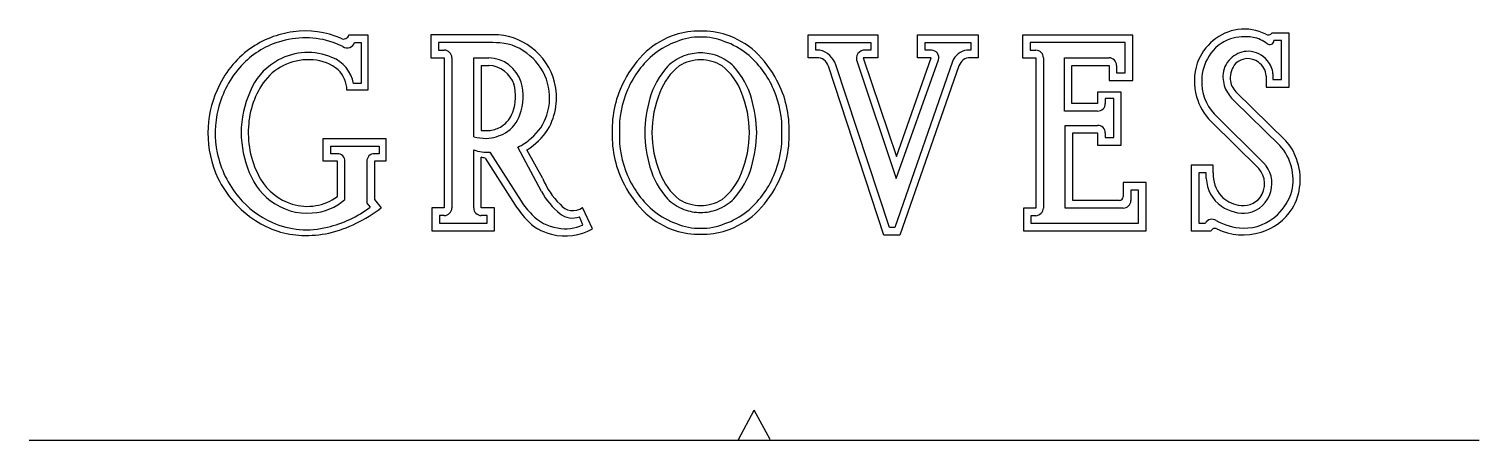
# Model space of a CAD drawing. Header units: metres. Extents: x -12 to 12, y 0 to 6.8.
import ezdxf

# ---------------------------------------------------------------- set-up
doc = ezdxf.new("R2010")
doc.units = ezdxf.units.M

msp = doc.modelspace()

# ---------------------------------------------------------------- linework, layer by layer
at = {"layer": 'MCD_Layer_0'}
for p, q in [((8.884915, 6.758198), (8.599915, 6.758198)), ((8.884915, 5.858198), (8.884915, 6.758198)), ((-6.729, 6.728198), (-6.522, 6.728198)), ((-6.633, 6.602198), (-6.522, 6.602198)), ((-6.522, 6.728198), (-6.414, 6.728198)), ((-6.522, 6.602198), (-6.522, 5.921198)), ((-6.414, 6.728198), (-6.414, 5.810198)), ((-4.3245, 6.728198), (-5.3655, 6.728198)), ((-5.3655, 6.728198), (-5.3655, 6.347198)), ((-4.4505, 6.599198), (-5.2395, 6.599198)), ((-5.2395, 6.599198), (-5.2395, 6.473198)), ((0.9015, 6.347198), (0.9015, 6.728198)), ((0.9015, 6.728198), (2.0535, 6.728198)), ((1.0275, 6.473198), (1.0275, 6.602198)), ((1.0275, 6.602198), (1.9425, 6.602198)), ((1.9425, 6.602198), (1.9425, 6.473198)), ((2.0535, 6.728198), (2.0535, 6.347198)), ((2.7135, 6.347198), (2.7135, 6.728198)), ((2.7135, 6.728198), (3.7245, 6.728198)), ((2.8395, 6.473198), (2.8395, 6.602198)), ((2.8395, 6.602198), (3.5985, 6.602198)), ((3.5985, 6.602198), (3.5985, 6.473198)), ((3.7245, 6.728198), (3.7245, 6.347198)), ((6.291, 6.725198), (4.458, 6.725198)), ((4.458, 6.725198), (4.458, 6.347198)), ((6.162, 6.599198), (4.584, 6.599198)), ((4.584, 6.599198), (4.584, 6.473198)), ((6.162, 6.095198), (6.162, 6.599198)), ((6.291, 5.969198), (6.291, 6.725198)), ((8.758915, 6.632198), (8.632915, 6.632198)), ((8.758915, 6.599198), (8.758915, 6.632198)), ((8.758915, 5.984198), (8.758915, 6.599198)), ((-5.3655, 6.347198), (-5.1435, 6.347198)), ((-5.2395, 6.473198), (-5.1435, 6.473198)), ((-5.1435, 6.347198), (-5.1435, 3.854198)), ((-5.0175, 6.347198), (-5.0175, 3.854198)), ((-4.6545, 5.036198), (-4.6545, 6.347198)), ((-4.6545, 6.347198), (-4.4025, 6.347198)), ((1.0425, 6.347198), (0.9015, 6.347198)), ((1.0905, 6.473198), (1.0275, 6.473198)), ((1.7145, 6.281198), (2.3625, 4.340198)), ((2.0535, 6.347198), (1.8135, 6.347198)), ((1.8135, 6.347198), (2.3685, 4.706198)), ((1.9425, 6.473198), (1.8495, 6.473198)), ((3.2985, 6.284198), (2.3385, 3.530198)), ((2.3625, 4.340198), (3.0615, 6.311198)), ((2.3685, 4.706198), (2.9445, 6.347198)), ((2.9445, 6.347198), (2.7135, 6.347198)), ((2.9475, 6.473198), (2.8395, 6.473198)), ((3.5985, 6.473198), (3.5355, 6.473198)), ((3.7245, 6.347198), (3.5925, 6.347198)), ((4.458, 6.347198), (4.68, 6.347198)), ((4.584, 6.473198), (4.68, 6.473198)), ((4.68, 6.347198), (4.68, 3.851198)), ((4.806, 6.347198), (4.806, 3.851198)), ((5.154, 5.462198), (5.154, 6.347198)), ((5.154, 6.347198), (5.895, 6.347198)), ((-4.5285, 6.221198), (-4.4025, 6.221198)), ((-4.5285, 6.221198), (-4.5285, 5.141198)), ((2.1585, 3.404198), (1.2345, 6.209198)), ((2.2515, 3.530198), (1.3575, 6.230198)), ((3.4035, 6.212198), (2.4195, 3.404198)), ((5.28, 5.588198), (5.28, 6.221198)), ((5.28, 6.221198), (5.895, 6.221198)), ((5.895, 6.221198), (5.895, 5.969198)), ((6.021, 6.221198), (6.021, 6.095198)), ((6.021, 6.095198), (6.162, 6.095198)), ((8.506915, 6.047198), (8.506915, 5.858198)), ((8.617915, 6.080198), (8.617915, 5.984198)), ((-6.414, 5.810198), (-6.759, 5.810198)), ((-6.522, 5.921198), (-6.651, 5.921198)), ((5.895, 5.969198), (6.291, 5.969198)), ((8.830915, 4.967198), (8.002915, 5.783198)), ((8.506915, 5.858198), (8.884915, 5.858198)), ((8.617915, 5.984198), (8.758915, 5.984198)), ((5.706, 5.588198), (5.28, 5.588198)), ((6.099, 5.777198), (5.706, 5.777198)), ((5.706, 5.777198), (5.706, 5.588198)), ((5.973, 5.669198), (5.832, 5.669198)), ((5.832, 5.669198), (5.832, 5.588198)), ((5.973, 5.021198), (5.973, 5.669198)), ((6.099, 4.895198), (6.099, 5.777198)), ((8.731915, 4.892198), (7.972915, 5.633198)), ((5.706, 5.462198), (5.154, 5.462198)), ((7.639915, 5.417198), (8.461915, 4.604198)), ((-4.5285, 5.141198), (-4.3815, 5.141198)), ((5.169, 3.851198), (5.169, 5.225198)), ((5.169, 5.225198), (5.706, 5.225198)), ((5.295, 3.977198), (5.295, 5.099198)), ((5.295, 5.099198), (5.706, 5.099198)), ((5.706, 5.099198), (5.706, 4.895198)), ((5.832, 5.099198), (5.832, 5.021198)), ((7.588915, 5.291198), (8.383915, 4.508198)), ((-7.155, 4.628198), (-7.155, 5.006198)), ((-7.155, 5.006198), (-6.114, 5.006198)), ((-7.029, 4.754198), (-7.029, 4.880198)), ((-7.029, 4.880198), (-6.222, 4.880198)), ((-6.222, 4.880198), (-6.222, 4.754198)), ((-6.114, 5.006198), (-6.114, 4.628198)), ((-4.6545, 3.854198), (-4.6545, 4.817198)), ((-3.5265, 4.127198), (-3.9225, 4.862198)), ((-3.5085, 4.340198), (-3.7695, 4.817198)), ((5.706, 4.895198), (6.099, 4.895198)), ((5.832, 5.021198), (5.973, 5.021198)), ((-6.918, 4.628198), (-7.155, 4.628198)), ((-6.918, 4.754198), (-7.029, 4.754198)), ((-6.918, 4.043198), (-6.918, 4.628198)), ((-6.792, 3.995198), (-6.792, 4.628198)), ((-6.429, 4.628198), (-6.429, 3.932198)), ((-6.222, 4.754198), (-6.303, 4.754198)), ((-6.114, 4.628198), (-6.303, 4.628198)), ((-6.303, 4.628198), (-6.303, 3.995198)), ((-4.5285, 3.854198), (-4.5285, 4.694198)), ((-4.4625, 4.679198), (-3.9675, 3.899198)), ((-4.3845, 4.781198), (-3.8685, 3.965198)), ((7.621915, 4.565198), (7.258915, 4.565198)), ((7.258915, 4.565198), (7.258915, 3.473198)), ((7.510915, 4.436198), (7.384915, 4.436198)), ((7.384915, 4.436198), (7.384915, 3.602198)), ((7.510915, 4.343198), (7.510915, 4.436198)), ((7.621915, 4.436198), (7.621915, 4.565198)), ((6.51, 4.277198), (6.132, 4.277198)), ((6.132, 4.277198), (6.132, 4.040198)), ((6.384, 4.151198), (6.258, 4.151198)), ((6.258, 4.151198), (6.258, 3.977198)), ((6.384, 3.599198), (6.384, 4.151198)), ((6.51, 3.473198), (6.51, 4.277198)), ((-6.429, 3.932198), (-6.372, 3.866198)), ((-6.303, 3.995198), (-6.192, 3.854198)), ((-5.1435, 3.854198), (-5.3505, 3.854198)), ((-5.3505, 3.854198), (-5.3505, 3.473198)), ((-4.3065, 3.854198), (-4.5285, 3.854198)), ((-4.3065, 3.473198), (-4.3065, 3.854198)), ((-2.6805, 3.509198), (-2.8455, 3.860198)), ((6.069, 3.977198), (5.295, 3.977198)), ((-5.1435, 3.728198), (-5.2245, 3.728198)), ((-5.2245, 3.728198), (-5.2245, 3.602198)), ((-4.4325, 3.728198), (-4.5285, 3.728198)), ((-4.4325, 3.602198), (-4.4325, 3.728198)), ((-2.8395, 3.572198), (-2.8995, 3.707198)), ((4.68, 3.851198), (4.473, 3.851198)), ((4.473, 3.851198), (4.473, 3.473198)), ((4.68, 3.725198), (4.599, 3.725198)), ((4.599, 3.725198), (4.599, 3.599198)), ((6.132, 3.851198), (5.169, 3.851198)), ((-5.3505, 3.473198), (-4.3065, 3.473198)), ((-5.2245, 3.602198), (-4.4325, 3.602198)), ((2.4195, 3.404198), (2.1585, 3.404198)), ((2.3385, 3.530198), (2.2515, 3.530198)), ((4.473, 3.473198), (6.51, 3.473198)), ((4.599, 3.599198), (6.384, 3.599198)), ((7.258915, 3.473198), (7.591915, 3.473198)), ((7.384915, 3.602198), (7.495915, 3.602198)), ((-0.259315, 0.00671), (0.004494, 0.493088)), ((0.268304, 0.00671), (0.004494, 0.493088))]:
    msp.add_line(p, q, dxfattribs=at)
for centre, radius, start, end in [((-7.428577, 5.156083), 1.638556, 97.872219, 125.067742), ((-7.454955, 5.256988), 1.535039, 67.114808, 97.412748), ((-0.910792, 5.465188), 1.324154, 88.898039, 107.565954), ((-0.860585, 5.460181), 1.329147, 72.469418, 91.066589), ((8.16062, 5.995553), 0.832044, 98.619828, 130.07891), ((8.140173, 6.041493), 0.783671, 62.592037, 97.645186), ((8.539215, 6.800498), 0.073985, 238.823675, 325.128473), ((-7.470922, 5.257978), 1.415551, 107.475112, 137.286215), ((-7.450488, 5.243561), 1.435519, 71.163354, 108.080287), ((-7.462963, 5.260047), 1.424047, 63.385031, 70.474133), ((-6.813326, 6.744567), 0.0859, 238.663031, 349.01457), ((-6.755346, 6.641009), 0.128354, 237.134523, 342.399811), ((-4.389, 4.51717), 2.082936, 85.332364, 91.69194), ((-4.309196, 5.752505), 0.975813, 51.407051, 90.898623), ((-4.269005, 5.788785), 0.805935, 47.207823, 86.478384), ((-4.297936, 5.689343), 1.019297, 14.363195, 54.117428), ((-0.862623, 5.39269), 1.408015, 108.544382, 131.268147), ((-0.868277, 5.414244), 1.271007, 109.207528, 128.05949), ((-0.895504, 5.66665), 1.025298, 89.431251, 112.412802), ((-0.875548, 5.664583), 1.027361, 67.610586, 90.545361), ((-0.902376, 5.414244), 1.271007, 51.94051, 70.792472), ((-0.90803, 5.39269), 1.408015, 48.731853, 71.455618), ((8.131505, 5.99513), 0.813934, 128.491394, 161.21749), ((8.122397, 6.029272), 0.664797, 108.639957, 148.442329), ((8.155474, 5.880884), 0.816132, 80.66082, 107.510577), ((8.190266, 6.16477), 0.530493, 51.719085, 79.392895), ((8.56357, 6.634292), 0.069376, 229.934471, 358.269912), ((-7.404102, 5.169072), 1.642218, 126.027041, 157.020439), ((-7.416484, 5.406311), 1.024088, 117.91993, 153.253347), ((-7.404541, 5.401467), 0.913651, 84.690793, 141.34196), ((-7.408956, 5.422117), 1.013744, 66.70163, 118.714205), ((-7.36801, 5.588857), 0.723935, 50.342863, 86.197508), ((-7.21809, 5.816072), 0.576751, 10.502155, 68.637723), ((-5.1405, 6.350198), 0.123037, 358.602937, 91.397063), ((-4.422724, 5.761872), 0.585675, 17.93233, 88.021193), ((-4.275283, 5.700378), 0.87683, 14.789022, 50.833682), ((-0.580543, 5.166401), 1.765272, 133.305667, 152.851251), ((-0.626812, 5.180841), 1.604306, 129.710925, 156.622949), ((-0.87933, 5.638838), 0.791087, 110.976423, 134.766281), ((-0.868415, 5.569598), 0.744792, 91.301079, 120.00137), ((-0.882641, 5.635074), 0.793428, 90.193915, 110.655879), ((-0.888012, 5.635074), 0.793428, 69.344121, 89.806085), ((-0.902238, 5.569598), 0.744792, 59.99863, 88.698921), ((-0.893479, 5.636449), 0.794091, 45.260031, 68.940005), ((-1.140215, 5.184294), 1.599333, 23.319304, 50.309965), ((-1.20373, 5.156166), 1.782064, 27.241727, 46.601355), ((1.050447, 6.15569), 0.191673, 16.210138, 92.376413), ((1.014698, 6.121724), 0.359555, 17.559074, 77.829526), ((1.837299, 6.338316), 0.135433, 84.831284, 204.944682), ((2.947885, 6.352358), 0.12084, 340.085527, 90.182881), ((3.565002, 6.193108), 0.281639, 96.012804, 161.129629), ((3.588, 6.153698), 0.193553, 88.667885, 162.407471), ((4.677971, 6.345169), 0.128045, 0.908089, 89.091992), ((5.892971, 6.219169), 0.128045, 0.907993, 89.091925), ((8.183115, 5.971022), 0.747234, 147.072778, 179.449715), ((8.188915, 6.041198), 0.40153, 128.325532, 173.565281), ((8.207758, 6.043399), 0.411805, 89.699862, 130.572662), ((8.197904, 6.045896), 0.287308, 51.967917, 134.391716), ((8.198693, 6.03651), 0.418839, 38.842609, 88.464719), ((8.195853, 6.015928), 0.31263, 5.740406, 55.057057), ((8.236895, 6.047642), 0.382408, 4.883778, 41.133945), ((-7.285414, 5.098743), 1.659892, 137.591311, 166.2883), ((-7.261993, 5.790295), 0.503386, 2.265963, 44.992805), ((-4.43292, 5.744662), 0.477506, 19.39069, 86.347464), ((-0.490202, 5.334356), 1.282787, 137.530079, 164.632913), ((-0.613734, 5.420246), 1.012047, 128.288951, 159.619313), ((-1.159284, 5.419171), 1.014357, 20.397015, 51.643845), ((-1.27711, 5.335665), 1.279218, 15.350231, 42.536821), ((8.263385, 5.958661), 0.950566, 161.695781, 195.840259), ((8.29364, 6.033378), 0.506487, 174.013861, 204.269383), ((8.311141, 5.996827), 0.40428, 141.009255, 180.939536), ((-7.305284, 5.091587), 1.763748, 155.956275, 179.655306), ((-6.721016, 5.068407), 1.797252, 153.611757, 176.050446), ((-7.004134, 5.138796), 1.391136, 143.195934, 177.552705), ((-4.774585, 5.706895), 0.814605, 341.186803, 14.379599), ((-4.722497, 5.705117), 0.889185, 340.082267, 15.463638), ((-4.307423, 5.68006), 0.913164, 341.889205, 15.506884), ((-4.345125, 5.687471), 1.06552, 330.09228, 13.831252), ((-0.613794, 5.152559), 1.742218, 151.947196, 181.607092), ((-0.549719, 5.15252), 1.686314, 156.778993, 181.65905), ((-1.221231, 5.15252), 1.686312, 358.340924, 23.221019), ((-1.152075, 5.154283), 1.737185, 358.331364, 28.076826), ((8.211932, 5.942795), 0.776824, 177.387915, 222.578297), ((8.429068, 6.115959), 0.664179, 205.962004, 226.623271), ((8.231247, 6.014852), 0.325268, 184.346903, 225.413756), ((0.267139, 5.075014), 2.082363, 163.274292, 179.210742), ((0.101344, 5.096092), 1.796087, 157.869902, 179.757385), ((-1.864811, 5.096771), 1.788898, 0.221864, 22.200297), ((-2.070127, 5.070033), 2.114768, 0.912132, 16.602834), ((5.709, 5.585198), 0.123037, 268.602758, 1.39712), ((8.263729, 5.962736), 0.952017, 196.070531, 224.860575), ((-7.361118, 5.098657), 1.586468, 165.637187, 191.985739), ((-4.425766, 5.583528), 0.441811, 302.328136, 341.617418), ((-4.435678, 5.590641), 0.580609, 302.174915, 341.061056), ((-4.222263, 5.647532), 0.822123, 309.394246, 342.198878), ((-7.278817, 5.10636), 1.790188, 180.133214, 205.021056), ((-6.810212, 5.114212), 1.705572, 177.379273, 200.382043), ((-6.891308, 5.092402), 1.506412, 175.97279, 210.21977), ((-4.48297, 5.751924), 0.743721, 272.965006, 298.640051), ((-4.446879, 5.624751), 0.487953, 277.699961, 301.834391), ((-4.389625, 5.796405), 1.16066, 302.470891, 326.523899), ((-0.613796, 5.054837), 1.742216, 178.392905, 208.052823), ((-0.54972, 5.054876), 1.686314, 178.340953, 203.221012), ((0.267148, 5.132383), 2.082372, 180.789295, 196.725673), ((0.098379, 5.110717), 1.79312, 180.224289, 202.148432), ((-1.861865, 5.110041), 1.78595, 337.781335, 359.796495), ((-2.070136, 5.137364), 2.114778, 343.3972, 359.087832), ((-1.221231, 5.054875), 1.686311, 336.778976, 1.659073), ((-1.152073, 5.053112), 1.737183, 331.923155, 1.66864), ((5.709, 5.102198), 0.123037, 358.602937, 91.397103), ((-4.40242, 6.166657), 1.158224, 257.429306, 267.917874), ((-4.414385, 5.525416), 0.747815, 251.271235, 272.290333), ((-4.272921, 5.620102), 0.834993, 294.813702, 313.278079), ((8.102351, 4.321886), 0.849475, 346.958618, 42.172905), ((8.249953, 4.422215), 0.79657, 17.911454, 43.169721), ((-7.24398, 5.121222), 1.70574, 191.910063, 219.719738), ((-6.915, 4.631198), 0.123037, 358.602828, 91.397151), ((-6.306, 4.631198), 0.123037, 88.602897, 181.397103), ((-4.582092, 4.305696), 0.392181, 72.245492, 82.145983), ((8.099129, 4.258501), 0.501118, 344.45426, 43.618222), ((8.113906, 4.327807), 0.956263, 329.272379, 20.788144), ((-7.360224, 5.084296), 1.70715, 205.505615, 237.518883), ((-7.34985, 4.853344), 1.110308, 197.460488, 232.354356), ((-7.390005, 4.806177), 0.931432, 210.445886, 252.634886), ((-2.356764, 4.814817), 1.245697, 202.396047, 226.102027), ((-0.623126, 5.028695), 1.608539, 203.39493, 230.243608), ((-0.48713, 4.874243), 1.286068, 195.382508, 222.4269), ((-0.613736, 4.787148), 1.012045, 200.380652, 231.711089), ((-1.159282, 4.788224), 1.014355, 308.356115, 339.603019), ((-1.280166, 4.872928), 1.282483, 317.506223, 344.63434), ((-1.143882, 5.025227), 1.603542, 309.735499, 336.662814), ((8.091787, 4.363431), 0.581224, 181.994979, 235.540324), ((8.1899, 4.42015), 0.568212, 178.381553, 220.357955), ((8.087455, 4.254768), 0.39002, 324.484662, 40.525523), ((-2.562915, 4.620225), 1.082392, 207.096938, 232.788548), ((-0.580543, 5.040995), 1.765273, 207.148728, 226.694316), ((-1.203731, 5.05123), 1.782065, 313.398662, 332.758294), ((8.121748, 4.240724), 0.474691, 279.967815, 345.789988), ((8.09139, 4.372752), 0.872902, 313.559717, 343.866827), ((-7.345695, 5.058503), 1.587512, 220.324552, 245.738765), ((-7.420634, 4.758377), 0.991883, 232.241312, 274.952749), ((-7.419, 4.730198), 0.850276, 252.971579, 306.101692), ((-7.387587, 4.664827), 0.896174, 273.36401, 311.650769), ((-7.515907, 5.399856), 1.913277, 283.077243, 306.718083), ((-7.61407, 5.684888), 2.318126, 283.853933, 307.839858), ((-5.1405, 3.851198), 0.123037, 268.602886, 1.397135), ((-4.5315, 3.851198), 0.123037, 178.602831, 271.397149), ((-0.716963, 6.252726), 4.013114, 215.906151, 220.148294), ((-2.68596, 4.753676), 1.421301, 213.694022, 225.140758), ((-3.003894, 4.080189), 0.271081, 216.960623, 305.753769), ((-0.877442, 4.572437), 0.795384, 225.349146, 248.996628), ((-0.868417, 4.637792), 0.744786, 239.998522, 268.699043), ((-0.902236, 4.637792), 0.744786, 271.300957, 300.001478), ((-0.895388, 4.574859), 0.798427, 291.086924, 314.624522), ((6.06525, 4.043948), 0.066855, 273.215314, 356.784645), ((6.12997, 3.979227), 0.128046, 270.908183, 359.091817), ((8.148387, 4.437351), 0.549175, 224.533883, 258.501737), ((8.122349, 4.38068), 0.612933, 234.096869, 277.6473), ((8.114228, 4.269228), 0.377617, 258.495605, 320.335334), ((-7.460339, 4.87252), 1.475029, 236.381695, 268.22606), ((-3.167102, 4.230237), 0.836929, 222.464527, 256.568888), ((-3.1528, 4.244677), 0.731749, 222.93876, 261.378), ((-3.014895, 4.004591), 0.318996, 230.570043, 291.207247), ((-0.862624, 4.814702), 1.408011, 228.731803, 251.455628), ((-0.85877, 4.810264), 1.290582, 232.084731, 250.648209), ((-0.882903, 4.566269), 0.787675, 249.20664, 269.82372), ((-0.88775, 4.566269), 0.787675, 270.17628, 290.79336), ((-0.911883, 4.810264), 1.290582, 289.351791, 307.915269), ((-0.908029, 4.814702), 1.408011, 288.544372, 311.268197), ((4.672313, 3.858885), 0.133908, 273.291038, 356.708972), ((7.60368, 3.542008), 0.123435, 55.881917, 150.815528), ((8.172169, 4.559469), 1.042581, 241.388788, 267.127131), ((8.134973, 4.329812), 0.811753, 268.937097, 313.41908), ((8.152836, 4.345803), 0.932663, 286.640246, 327.099565), ((-7.434231, 4.870182), 1.379448, 245.877317, 284.750882), ((-7.438065, 5.347799), 1.950784, 268.004307, 281.204667), ((-3.136274, 4.306797), 0.918637, 255.807831, 299.745027), ((-3.130416, 4.205385), 0.69682, 259.073337, 294.676302), ((-0.914264, 4.718071), 1.300101, 252.25889, 271.288618), ((-0.892314, 4.55697), 1.041795, 247.771526, 270.384316), ((-0.878754, 4.559123), 1.043945, 269.639275, 292.204882), ((-0.856999, 4.722567), 1.30457, 268.768958, 287.706454), ((7.652088, 3.451164), 0.064081, 59.184713, 159.888593), ((8.121086, 4.413893), 1.007053, 244.334478, 287.26165)]:
    msp.add_arc(centre, radius, start, end, dxfattribs=at)
at = {"layer": 'MCD_Layer_1'}
msp.add_line((-12.038676, 0), (12.038676, 0), dxfattribs=at)

doc.saveas('drawing.dxf')
